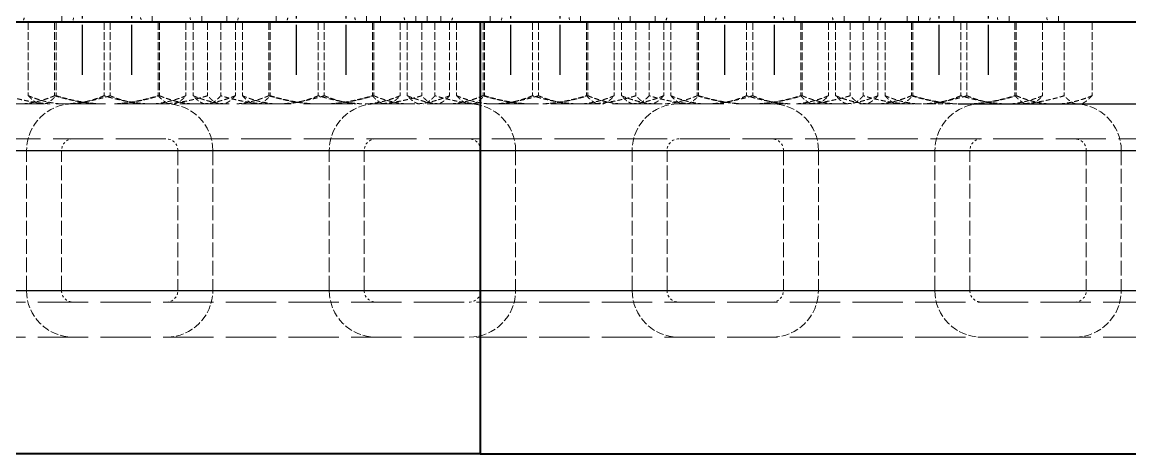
# Model space of a CAD drawing. Header units: millimetres. Extents: x 0 to 2375, y 0 to 3360.
# Drawn here: x 1010.89 to 1058.43, y 2673.03 to 2691.53 of the extents above; entities that cross this region are included whole.
import ezdxf

# ---------------------------------------------------------------- set-up
doc = ezdxf.new("R2010")
doc.units = ezdxf.units.MM
doc.linetypes.add('DPJA0641_Hot Stamping Coil$0$CHAIN', pattern=[0.3543, 0.2362, -0.0295, 0.0591, -0.0295])
doc.linetypes.add('DPJA0641_Hot Stamping Coil$0$DASHED', pattern=[0.2067, 0.1654, -0.0413])
for name, color, linetype, lineweight in [('DPJA0641_Hot Stamping Coil$0$가려진 것(ISO)', 2, 'DPJA0641_Hot Stamping Coil$0$DASHED', 18), ('DPJA0641_Hot Stamping Coil$0$가시적인 것(ISO)', 3, 'Continuous', 40), ('DPJA0641_Hot Stamping Coil$0$기호(ISO)', 5, 'Continuous', 25), ('DPJA0641_Hot Stamping Coil$0$중심선(ISO)', 1, 'Continuous', 25), ('DPJA0641_Hot Stamping Coil$0$치수(ISO)', 2, 'Continuous', 25)]:
    doc.layers.add(name, color=color, linetype=linetype, lineweight=lineweight)
doc.styles.add('DPJA0641_Hot Stamping Coil$0$치수 텍스트_PSTEK_POSCO', font='isocp.shx')
doc.dimstyles.new('DPJA0641_Hot Stamping Coil$0$치수_PSTEK_POSCO', dxfattribs={"dimscale": 3, "dimtxt": 2.5, "dimasz": 2.5, "dimexe": 2, "dimexo": 0.5, "dimgap": 1, "dimtad": 1, "dimrnd": 1e-08, "dimdsep": 46, "dimtxsty": 'DPJA0641_Hot Stamping Coil$0$치수 텍스트_PSTEK_POSCO', "dimcen": 0.09, "dimdle": 10, "dimclrd": 7, "dimclre": 7, "dimclrt": 2, "dimadec": 1, "dimazin": 2, "dimtfac": 1, "dimtmove": 0, "dimatfit": 3, "dimfxl": 0, "dimtolj": 1, "dimlwd": -1, "dimlwe": -1, "dimarcsym": 0})

# ---------------------------------------------------------------- blocks, each defined once
blk = doc.blocks.new('*D273')
at = {"layer": 'Defpoints', "color": 0}
for p in [(1115.545, 222.396), (1163.333, 222.396), (1049.564, 218.896)]:
    blk.add_point(p, dxfattribs=at)
at = {"layer": 'DPJA0641_Hot Stamping Coil$0$치수(ISO)', "color": 7}
for p, q in [((1163.333, 229.896), (1163.333, 265.662)), ((1117.045, 222.396), (1169.333, 222.396)), ((1163.333, 218.896), (1163.333, 222.396)), ((1051.064, 218.896), (1169.333, 218.896)), ((1163.333, 211.396), (1163.333, 203.896))]:
    blk.add_line(p, q, dxfattribs=at)
for points in [[(1162.083, 229.896), (1164.583, 229.896), (1163.333, 222.396)], [(1162.083, 211.396), (1164.583, 211.396), (1163.333, 218.896)]]:
    blk.add_solid(points, dxfattribs=at)
at = {"layer": 'DPJA0641_Hot Stamping Coil$0$치수(ISO)', "color": 2, "insert": (1156.583, 251.851), "char_height": 7.5, "attachment_point": 4, "rotation": 90, "style": 'DPJA0641_Hot Stamping Coil$0$치수 텍스트_PSTEK_POSCO'}
blk.add_mtext('\\A1;3.5', dxfattribs=at)
blk = doc.blocks.new('*D274')
at = {"layer": 'Defpoints', "color": 0}
for p in [(937.596, 216.896), (1139.656, 216.896), (928.845, 210.896)]:
    blk.add_point(p, dxfattribs=at)
at = {"layer": 'DPJA0641_Hot Stamping Coil$0$치수(ISO)', "color": 7}
for p, q in [((1139.656, 224.396), (1139.656, 256.057)), ((939.096, 216.896), (1145.656, 216.896)), ((1139.656, 210.896), (1139.656, 216.896)), ((930.345, 210.896), (1145.656, 210.896)), ((1139.656, 203.396), (1139.656, 195.896))]:
    blk.add_line(p, q, dxfattribs=at)
for points in [[(1138.406, 224.396), (1140.906, 224.396), (1139.656, 216.896)], [(1138.406, 203.396), (1140.906, 203.396), (1139.656, 210.896)]]:
    blk.add_solid(points, dxfattribs=at)
at = {"layer": 'DPJA0641_Hot Stamping Coil$0$치수(ISO)', "color": 2, "insert": (1132.906, 249.236), "char_height": 7.5, "attachment_point": 4, "rotation": 90, "style": 'DPJA0641_Hot Stamping Coil$0$치수 텍스트_PSTEK_POSCO'}
blk.add_mtext('\\A1;6', dxfattribs=at)
blk = doc.blocks.new('DPJA0641_Hot Stamping Coil')
at = {"layer": 'DPJA0641_Hot Stamping Coil$0$가려진 것(ISO)', "ltscale": 16.126431}
for p, q in [((1012.599, 222.396), (1012.599, 242.396)), ((1016.477, 222.396), (1016.477, 242.396)), ((1018.599, 222.396), (1018.599, 242.396)), ((1019.67, 222.396), (1019.67, 242.396)), ((1021.791, 222.396), (1021.791, 242.396)), ((1025.67, 222.396), (1025.67, 242.396)), ((1026.269, 222.396), (1026.269, 242.396)), ((1027.791, 222.396), (1027.791, 242.396)), ((1028.269, 222.396), (1028.269, 242.396)), ((1028.862, 222.396), (1028.862, 242.396)), ((1030.983, 222.396), (1030.983, 242.396)), ((1034.545, 242.396), (1034.545, 222.396)), ((1034.862, 222.396), (1034.862, 242.396)), ((1036.545, 242.396), (1036.545, 222.396)), ((1036.983, 222.396), (1036.983, 242.396)), ((1038.055, 222.396), (1038.055, 242.396)), ((1040.176, 222.396), (1040.176, 242.396)), ((1044.055, 222.396), (1044.055, 242.396)), ((1046.176, 222.396), (1046.176, 242.396)), ((1046.545, 242.396), (1046.545, 222.396)), ((1047.247, 222.396), (1047.247, 242.396)), ((1048.881, 222.396), (1048.881, 242.396)), ((1049.368, 222.396), (1049.368, 242.396)), ((1050.881, 222.396), (1050.881, 242.396)), ((1053.247, 222.396), (1053.247, 242.396)), ((1055.368, 222.396), (1055.368, 242.396))]:
    blk.add_line(p, q, dxfattribs=at)
at = {"layer": 'DPJA0641_Hot Stamping Coil$0$가려진 것(ISO)', "ltscale": 2.002111}
for p, q in [((1011.155, 222.396), (1011.155, 219.243)), ((1012.287, 222.396), (1012.287, 219.243)), ((1012.346, 222.396), (1012.346, 219.243)), ((1014.408, 222.396), (1014.408, 219.243)), ((1014.668, 222.396), (1014.668, 219.243)), ((1016.73, 222.396), (1016.73, 219.243)), ((1016.789, 222.396), (1016.789, 219.243)), ((1017.921, 222.396), (1017.921, 219.243)), ((1018.227, 222.396), (1018.227, 219.243)), ((1018.851, 222.396), (1018.851, 219.243)), ((1019.417, 222.396), (1019.417, 219.243)), ((1020.042, 222.396), (1020.042, 219.243)), ((1020.348, 222.396), (1020.348, 219.243)), ((1021.479, 222.396), (1021.479, 219.243)), ((1021.538, 222.396), (1021.538, 219.243)), ((1023.601, 222.396), (1023.601, 219.243)), ((1023.86, 222.396), (1023.86, 219.243)), ((1025.922, 222.396), (1025.922, 219.243)), ((1025.982, 222.396), (1025.982, 219.243)), ((1027.113, 222.396), (1027.113, 219.243)), ((1027.419, 222.396), (1027.419, 219.243)), ((1028.044, 222.396), (1028.044, 219.243)), ((1028.609, 222.396), (1028.609, 219.243)), ((1029.234, 222.396), (1029.234, 219.243)), ((1029.54, 222.396), (1029.54, 219.243)), ((1030.672, 222.396), (1030.672, 219.243)), ((1030.731, 222.396), (1030.731, 219.243)), ((1032.793, 222.396), (1032.793, 219.243)), ((1033.053, 222.396), (1033.053, 219.243)), ((1035.115, 222.396), (1035.115, 219.243)), ((1035.174, 222.396), (1035.174, 219.243)), ((1036.305, 222.396), (1036.305, 219.243)), ((1036.611, 222.396), (1036.611, 219.243)), ((1037.236, 222.396), (1037.236, 219.243)), ((1037.802, 222.396), (1037.802, 219.243)), ((1038.427, 222.396), (1038.427, 219.243)), ((1038.733, 222.396), (1038.733, 219.243)), ((1039.864, 222.396), (1039.864, 219.243)), ((1039.923, 222.396), (1039.923, 219.243)), ((1041.985, 222.396), (1041.985, 219.243)), ((1042.245, 222.396), (1042.245, 219.243)), ((1044.307, 222.396), (1044.307, 219.243)), ((1044.366, 222.396), (1044.366, 219.243)), ((1045.498, 222.396), (1045.498, 219.243)), ((1045.804, 222.396), (1045.804, 219.243)), ((1046.429, 222.396), (1046.429, 219.243)), ((1046.994, 222.396), (1046.994, 219.243)), ((1047.619, 222.396), (1047.619, 219.243)), ((1047.925, 222.396), (1047.925, 219.243)), ((1049.056, 222.396), (1049.056, 219.243)), ((1049.116, 222.396), (1049.116, 219.243)), ((1051.178, 222.396), (1051.178, 219.243)), ((1051.438, 222.396), (1051.438, 219.243)), ((1053.5, 222.396), (1053.5, 219.243)), ((1053.559, 222.396), (1053.559, 219.243)), ((1054.69, 222.396), (1054.69, 219.243)), ((1055.621, 222.396), (1055.621, 219.243)), ((1056.812, 222.396), (1056.812, 219.243))]:
    blk.add_line(p, q, dxfattribs=at)
at = {"layer": 'DPJA0641_Hot Stamping Coil$0$가려진 것(ISO)', "ltscale": 0.090988}
for p, q in [((1011.599, 218.896), (1011.474, 218.968)), ((1017.477, 218.896), (1017.602, 218.968)), ((1018.67, 218.896), (1018.546, 218.968)), ((1019.599, 218.896), (1019.723, 218.968)), ((1020.791, 218.896), (1020.667, 218.968)), ((1026.67, 218.896), (1026.794, 218.968)), ((1027.862, 218.896), (1027.738, 218.968)), ((1028.791, 218.896), (1028.915, 218.968)), ((1029.983, 218.896), (1029.859, 218.968)), ((1035.862, 218.896), (1035.986, 218.968)), ((1037.055, 218.896), (1036.93, 218.968)), ((1037.983, 218.896), (1038.108, 218.968)), ((1039.176, 218.896), (1039.052, 218.968)), ((1045.055, 218.896), (1045.179, 218.968)), ((1046.247, 218.896), (1046.123, 218.968)), ((1047.176, 218.896), (1047.3, 218.968)), ((1048.368, 218.896), (1048.244, 218.968)), ((1054.247, 218.896), (1054.371, 218.968)), ((1056.368, 218.896), (1056.493, 218.968))]:
    blk.add_line(p, q, dxfattribs=at)
at = {"layer": 'DPJA0641_Hot Stamping Coil$0$가려진 것(ISO)', "ltscale": 1.260405}
blk.add_line((1048.97, 218.896), (1050.93, 218.896), dxfattribs=at)
at = {"layer": 'DPJA0641_Hot Stamping Coil$0$가려진 것(ISO)', "ltscale": 0.457733}
for p, q in [((1051.626, 218.896), (1050.93, 218.896)), ((1054.188, 218.896), (1054.002, 218.896))]:
    blk.add_line(p, q, dxfattribs=at)
at = {"layer": 'DPJA0641_Hot Stamping Coil$0$가려진 것(ISO)', "ltscale": 2.200903}
blk.add_line((1051.626, 218.896), (1054.002, 218.896), dxfattribs=at)
at = {"layer": 'DPJA0641_Hot Stamping Coil$0$가려진 것(ISO)', "ltscale": 0.435537}
blk.add_line((1054.188, 218.896), (1054.247, 218.896), dxfattribs=at)
at = {"layer": 'DPJA0641_Hot Stamping Coil$0$가려진 것(ISO)', "color": 1, "ltscale": 3.809293}
for p, q in [((1011.08, 210.896), (1011.08, 216.896)), ((1012.58, 210.896), (1012.58, 216.896)), ((1017.576, 216.896), (1017.576, 210.896)), ((1019.076, 216.896), (1019.076, 210.896)), ((1024.074, 210.896), (1024.074, 216.896)), ((1025.574, 210.896), (1025.574, 216.896)), ((1030.571, 216.896), (1030.571, 210.896)), ((1032.071, 216.896), (1032.071, 210.896)), ((1037.07, 210.896), (1037.07, 216.896)), ((1038.57, 210.896), (1038.57, 216.896)), ((1043.568, 216.896), (1043.568, 210.896)), ((1045.068, 216.896), (1045.068, 210.896)), ((1050.066, 210.896), (1050.066, 216.896)), ((1051.566, 210.896), (1051.566, 216.896)), ((1056.565, 216.896), (1056.565, 210.896)), ((1058.065, 216.896), (1058.065, 210.896))]:
    blk.add_line(p, q, dxfattribs=at)
at = {"layer": 'DPJA0641_Hot Stamping Coil$0$가려진 것(ISO)', "ltscale": 0.199359}
for centre, start, end in [((1010.777, 222.596), 270, 0), ((1012.899, 222.596), 270, 0), ((1016.177, 222.596), 180, 270), ((1018.299, 222.596), 180, 270), ((1019.97, 222.596), 270, 0), ((1022.091, 222.596), 270, 0), ((1025.37, 222.596), 180, 270), ((1027.491, 222.596), 180, 270), ((1029.162, 222.596), 270, 0), ((1031.283, 222.596), 270, 0), ((1034.562, 222.596), 180, 270), ((1036.683, 222.596), 180, 270), ((1038.355, 222.596), 270, 0), ((1040.476, 222.596), 270, 0), ((1043.755, 222.596), 180, 270), ((1045.876, 222.596), 180, 270), ((1047.547, 222.596), 270, 0), ((1049.668, 222.596), 270, 0), ((1052.947, 222.596), 180, 270), ((1055.068, 222.596), 180, 270)]:
    blk.add_arc(centre, 0.2, start, end, dxfattribs=at)
at = {"layer": 'DPJA0641_Hot Stamping Coil$0$가려진 것(ISO)', "color": 1, "ltscale": 1.994494}
for centre, start, end in [((1013.08, 216.896), 90, 180), ((1017.076, 216.896), 0, 90), ((1026.074, 216.896), 90, 180), ((1030.071, 216.896), 0, 90), ((1039.07, 216.896), 90, 180), ((1043.068, 216.896), 0, 90), ((1052.066, 216.896), 90, 180), ((1056.065, 216.896), 0, 90), ((1013.08, 210.896), 180, 270), ((1017.076, 210.896), 270, 0), ((1026.074, 210.896), 180, 270), ((1030.071, 210.896), 270, 0), ((1039.07, 210.896), 180, 270), ((1043.068, 210.896), 270, 0), ((1052.066, 210.896), 180, 270), ((1056.065, 210.896), 270, 0)]:
    blk.add_arc(centre, 2, start, end, dxfattribs=at)
at = {"layer": 'DPJA0641_Hot Stamping Coil$0$가려진 것(ISO)', "color": 1, "ltscale": 0.498548}
for centre, start, end in [((1013.08, 216.896), 90, 180), ((1017.076, 216.896), 0, 90), ((1026.074, 216.896), 90, 180), ((1030.071, 216.896), 0, 90), ((1039.07, 216.896), 90, 180), ((1043.068, 216.896), 0, 90), ((1052.066, 216.896), 90, 180), ((1056.065, 216.896), 0, 90), ((1013.08, 210.896), 180, 270), ((1017.076, 210.896), 270, 0), ((1026.074, 210.896), 180, 270), ((1030.071, 210.896), 270, 0), ((1039.07, 210.896), 180, 270), ((1043.068, 210.896), 270, 0), ((1052.066, 210.896), 180, 270), ((1056.065, 210.896), 270, 0)]:
    blk.add_arc(centre, 0.5, start, end, dxfattribs=at)
at = {"layer": 'DPJA0641_Hot Stamping Coil$0$가려진 것(ISO)', "ltscale": 1.253525}
for points in [[(1012.098, 218.896), (1011.227, 218.943), (1010.225, 219.243)], [(1010.915, 218.896), (1011.553, 218.943), (1012.287, 219.243)], [(1011.155, 219.243), (1011.424, 218.943), (1011.657, 218.896)], [(1012.527, 218.896), (1011.889, 218.943), (1011.155, 219.243)], [(1011.844, 218.896), (1012.078, 218.943), (1012.346, 219.243)], [(1012.287, 219.243), (1013.289, 218.943), (1014.16, 218.896)], [(1012.346, 219.243), (1013.348, 218.943), (1014.219, 218.896)], [(1014.668, 219.243), (1013.666, 218.943), (1012.795, 218.896)], [(1014.408, 219.243), (1013.675, 218.943), (1013.037, 218.896)], [(1016.282, 218.896), (1015.41, 218.943), (1014.408, 219.243)], [(1016.039, 218.896), (1015.401, 218.943), (1014.668, 219.243)], [(1014.857, 218.896), (1015.728, 218.943), (1016.73, 219.243)], [(1014.916, 218.896), (1015.787, 218.943), (1016.789, 219.243)], [(1017.921, 219.243), (1017.187, 218.943), (1016.549, 218.896)], [(1016.73, 219.243), (1016.999, 218.943), (1017.232, 218.896)], [(1016.789, 219.243), (1017.523, 218.943), (1018.161, 218.896)], [(1018.851, 219.243), (1017.849, 218.943), (1016.978, 218.896)], [(1017.419, 218.896), (1017.652, 218.943), (1017.921, 219.243)], [(1018.728, 218.896), (1018.495, 218.943), (1018.227, 219.243)], [(1018.227, 219.243), (1018.96, 218.943), (1019.598, 218.896)], [(1018.671, 218.896), (1019.308, 218.943), (1020.042, 219.243)], [(1019.353, 218.896), (1019.12, 218.943), (1018.851, 219.243)], [(1019.417, 219.243), (1019.149, 218.943), (1018.915, 218.896)], [(1021.29, 218.896), (1020.419, 218.943), (1019.417, 219.243)], [(1020.042, 219.243), (1019.773, 218.943), (1019.54, 218.896)], [(1020.108, 218.896), (1020.746, 218.943), (1021.479, 219.243)], [(1020.348, 219.243), (1020.616, 218.943), (1020.85, 218.896)], [(1021.719, 218.896), (1021.081, 218.943), (1020.348, 219.243)], [(1021.036, 218.896), (1021.27, 218.943), (1021.538, 219.243)], [(1021.479, 219.243), (1022.481, 218.943), (1023.353, 218.896)], [(1021.538, 219.243), (1022.54, 218.943), (1023.412, 218.896)], [(1023.86, 219.243), (1022.858, 218.943), (1021.987, 218.896)], [(1023.601, 219.243), (1022.867, 218.943), (1022.229, 218.896)], [(1025.474, 218.896), (1024.603, 218.943), (1023.601, 219.243)], [(1025.232, 218.896), (1024.594, 218.943), (1023.86, 219.243)], [(1024.049, 218.896), (1024.92, 218.943), (1025.922, 219.243)], [(1024.108, 218.896), (1024.98, 218.943), (1025.982, 219.243)], [(1027.113, 219.243), (1026.38, 218.943), (1025.742, 218.896)], [(1025.922, 219.243), (1026.191, 218.943), (1026.424, 218.896)], [(1025.982, 219.243), (1026.715, 218.943), (1027.353, 218.896)], [(1028.044, 219.243), (1027.042, 218.943), (1026.17, 218.896)], [(1026.611, 218.896), (1026.845, 218.943), (1027.113, 219.243)], [(1027.921, 218.896), (1027.687, 218.943), (1027.419, 219.243)], [(1027.419, 219.243), (1028.152, 218.943), (1028.79, 218.896)], [(1027.863, 218.896), (1028.501, 218.943), (1029.234, 219.243)], [(1028.546, 218.896), (1028.312, 218.943), (1028.044, 219.243)], [(1028.609, 219.243), (1028.341, 218.943), (1028.108, 218.896)], [(1030.483, 218.896), (1029.612, 218.943), (1028.609, 219.243)], [(1029.234, 219.243), (1028.966, 218.943), (1028.732, 218.896)], [(1029.3, 218.896), (1029.938, 218.943), (1030.672, 219.243)], [(1029.54, 219.243), (1029.809, 218.943), (1030.042, 218.896)], [(1030.912, 218.896), (1030.274, 218.943), (1029.54, 219.243)], [(1030.229, 218.896), (1030.462, 218.943), (1030.731, 219.243)], [(1030.672, 219.243), (1031.674, 218.943), (1032.545, 218.896)], [(1030.731, 219.243), (1031.733, 218.943), (1032.604, 218.896)], [(1033.053, 219.243), (1032.051, 218.943), (1031.179, 218.896)], [(1032.793, 219.243), (1032.059, 218.943), (1031.422, 218.896)], [(1034.666, 218.896), (1033.795, 218.943), (1032.793, 219.243)], [(1034.424, 218.896), (1033.786, 218.943), (1033.053, 219.243)], [(1033.242, 218.896), (1034.113, 218.943), (1035.115, 219.243)], [(1033.301, 218.896), (1034.172, 218.943), (1035.174, 219.243)], [(1036.305, 219.243), (1035.572, 218.943), (1034.934, 218.896)], [(1035.115, 219.243), (1035.383, 218.943), (1035.617, 218.896)], [(1035.174, 219.243), (1035.908, 218.943), (1036.545, 218.896)], [(1037.236, 219.243), (1036.234, 218.943), (1035.363, 218.896)], [(1035.803, 218.896), (1036.037, 218.943), (1036.305, 219.243)], [(1037.113, 218.896), (1036.88, 218.943), (1036.611, 219.243)], [(1036.611, 219.243), (1037.345, 218.943), (1037.983, 218.896)], [(1037.055, 218.896), (1037.693, 218.943), (1038.427, 219.243)], [(1037.738, 218.896), (1037.505, 218.943), (1037.236, 219.243)], [(1037.802, 219.243), (1037.533, 218.943), (1037.3, 218.896)], [(1039.675, 218.896), (1038.804, 218.943), (1037.802, 219.243)], [(1038.427, 219.243), (1038.158, 218.943), (1037.925, 218.896)], [(1038.493, 218.896), (1039.13, 218.943), (1039.864, 219.243)], [(1038.733, 219.243), (1039.001, 218.943), (1039.235, 218.896)], [(1040.104, 218.896), (1039.466, 218.943), (1038.733, 219.243)], [(1039.421, 218.896), (1039.655, 218.943), (1039.923, 219.243)], [(1039.864, 219.243), (1040.866, 218.943), (1041.737, 218.896)], [(1039.923, 219.243), (1040.925, 218.943), (1041.797, 218.896)], [(1042.245, 219.243), (1041.243, 218.943), (1040.372, 218.896)], [(1041.985, 219.243), (1041.252, 218.943), (1040.614, 218.896)], [(1043.859, 218.896), (1042.987, 218.943), (1041.985, 219.243)], [(1043.617, 218.896), (1042.979, 218.943), (1042.245, 219.243)], [(1042.434, 218.896), (1043.305, 218.943), (1044.307, 219.243)], [(1042.493, 218.896), (1043.364, 218.943), (1044.366, 219.243)], [(1045.498, 219.243), (1044.764, 218.943), (1044.126, 218.896)], [(1044.307, 219.243), (1044.576, 218.943), (1044.809, 218.896)], [(1044.366, 219.243), (1045.1, 218.943), (1045.738, 218.896)], [(1046.429, 219.243), (1045.427, 218.943), (1044.555, 218.896)], [(1044.996, 218.896), (1045.229, 218.943), (1045.498, 219.243)], [(1046.306, 218.896), (1046.072, 218.943), (1045.804, 219.243)], [(1045.804, 219.243), (1046.537, 218.943), (1047.175, 218.896)], [(1046.248, 218.896), (1046.886, 218.943), (1047.619, 219.243)], [(1046.931, 218.896), (1046.697, 218.943), (1046.429, 219.243)], [(1046.994, 219.243), (1046.726, 218.943), (1046.492, 218.896)], [(1048.868, 218.896), (1047.996, 218.943), (1046.994, 219.243)], [(1047.619, 219.243), (1047.351, 218.943), (1047.117, 218.896)], [(1047.685, 218.896), (1048.323, 218.943), (1049.056, 219.243)], [(1047.925, 219.243), (1048.194, 218.943), (1048.427, 218.896)], [(1049.296, 218.896), (1048.659, 218.943), (1047.925, 219.243)], [(1048.614, 218.896), (1048.847, 218.943), (1049.116, 219.243)], [(1049.056, 219.243), (1050.058, 218.943), (1050.93, 218.896)], [(1049.116, 219.243), (1050.118, 218.943), (1050.989, 218.896)], [(1051.438, 219.243), (1050.435, 218.943), (1049.564, 218.896)], [(1051.178, 219.243), (1050.444, 218.943), (1049.806, 218.896)], [(1053.051, 218.896), (1052.18, 218.943), (1051.178, 219.243)], [(1052.809, 218.896), (1052.171, 218.943), (1051.438, 219.243)], [(1051.626, 218.896), (1052.498, 218.943), (1053.5, 219.243)], [(1051.685, 218.896), (1052.557, 218.943), (1053.559, 219.243)], [(1054.69, 219.243), (1053.957, 218.943), (1053.319, 218.896)], [(1053.5, 219.243), (1053.768, 218.943), (1054.002, 218.896)], [(1053.559, 219.243), (1054.292, 218.943), (1054.93, 218.896)], [(1055.621, 219.243), (1054.619, 218.943), (1053.748, 218.896)], [(1054.188, 218.896), (1054.422, 218.943), (1054.69, 219.243)], [(1055.44, 218.896), (1056.078, 218.943), (1056.812, 219.243)], [(1056.123, 218.896), (1055.889, 218.943), (1055.621, 219.243)], [(1056.812, 219.243), (1056.543, 218.943), (1056.31, 218.896)]]:
    blk.add_rational_spline(points, [1, 1.02644186739, 1], degree=2, dxfattribs=at)
at = {"layer": 'DPJA0641_Hot Stamping Coil$0$가려진 것(ISO)', "color": 1, "ltscale": 12.83706}
blk.add_open_spline([(1048.968, 218.896), (1039.623, 218.896), (1029.127, 218.896), (1009.637, 218.896), (1001.025, 218.896), (976.982, 218.896), (961.06, 218.896), (932.671, 218.896), (920.157, 218.896), (891.795, 218.896), (876.429, 218.896), (860.031, 218.896), (857.056, 218.896), (854.202, 218.896)], degree=3, knots=[-481.513342, -481.513342, -481.513342, -481.513342, -477.697922, -477.697922, -474.928248, -474.928248, -470.186197, -470.186197, -466.400256, -466.400256, -461.221065, -461.221065, -460.021311, -460.021311, -460.021311, -460.021311], dxfattribs=at)
at = {"layer": 'DPJA0641_Hot Stamping Coil$0$가려진 것(ISO)', "color": 1, "ltscale": 12.803759}
blk.add_open_spline([(1095.059, 218.896), (1095.059, 218.896), (1094.716, 218.896), (1092.919, 218.896), (1090.904, 218.896), (1085.139, 218.896), (1081.389, 218.896), (1071.828, 218.896), (1065.845, 218.896), (1057.475, 218.896), (1055.881, 218.896), (1054.246, 218.896)], degree=3, knots=[-493.364464, -493.364464, -493.364464, -493.364464, -491.640389, -491.640389, -488.839346, -488.839346, -486.038304, -486.038304, -482.951442, -482.951442, -482.249501, -482.249501, -482.249501, -482.249501], dxfattribs=at)
at = {"layer": 'DPJA0641_Hot Stamping Coil$0$가려진 것(ISO)', "color": 1, "ltscale": 13.012316}
for points, knots in [([(1095.059, 217.396), (1095.059, 217.396), (1094.716, 217.396), (1092.919, 217.396), (1090.904, 217.396), (1085.139, 217.396), (1081.389, 217.396), (1071.828, 217.396), (1065.845, 217.396), (1047.421, 217.396), (1033.384, 217.396), (1009.637, 217.396), (1001.025, 217.396), (976.982, 217.396), (961.06, 217.396), (932.671, 217.396), (920.157, 217.396), (891.795, 217.396), (876.429, 217.396), (856.116, 217.396), (849.681, 217.396), (834.151, 217.396), (826.373, 217.396), (816.746, 217.396), (814.033, 217.396), (812.688, 217.396), (812.531, 217.396), (812.533, 217.396)], [-493.364464, -493.364464, -493.364464, -493.364464, -491.640389, -491.640389, -488.839346, -488.839346, -486.038304, -486.038304, -482.951442, -482.951442, -477.697922, -477.697922, -474.928248, -474.928248, -470.186197, -470.186197, -466.400256, -466.400256, -461.221065, -461.221065, -458.498449, -458.498449, -453.86291, -453.86291, -450.13095, -450.13095, -448.986888, -448.986888, -448.986888, -448.986888]), ([(812.533, 210.396), (812.531, 210.396), (812.688, 210.396), (814.033, 210.396), (816.746, 210.396), (826.373, 210.396), (834.151, 210.396), (849.681, 210.396), (856.116, 210.396), (876.429, 210.396), (891.795, 210.396), (920.157, 210.396), (932.671, 210.396), (961.06, 210.396), (976.982, 210.396), (1001.025, 210.396), (1009.637, 210.396), (1033.384, 210.396), (1047.421, 210.396), (1065.845, 210.396), (1071.828, 210.396), (1081.389, 210.396), (1085.139, 210.396), (1090.904, 210.396), (1092.919, 210.396), (1094.716, 210.396), (1095.059, 210.396), (1095.059, 210.396)], [448.986888, 448.986888, 448.986888, 448.986888, 450.13095, 450.13095, 453.86291, 453.86291, 458.498449, 458.498449, 461.221065, 461.221065, 466.400256, 466.400256, 470.186197, 470.186197, 474.928248, 474.928248, 477.697922, 477.697922, 482.951442, 482.951442, 486.038304, 486.038304, 488.839346, 488.839346, 491.640389, 491.640389, 493.364464, 493.364464, 493.364464, 493.364464]), ([(812.533, 208.896), (812.531, 208.896), (812.688, 208.896), (814.033, 208.896), (816.746, 208.896), (826.373, 208.896), (834.151, 208.896), (849.681, 208.896), (856.116, 208.896), (876.429, 208.896), (891.795, 208.896), (920.157, 208.896), (932.671, 208.896), (961.06, 208.896), (976.982, 208.896), (1001.025, 208.896), (1009.637, 208.896), (1033.384, 208.896), (1047.421, 208.896), (1065.845, 208.896), (1071.828, 208.896), (1081.389, 208.896), (1085.139, 208.896), (1090.904, 208.896), (1092.919, 208.896), (1094.716, 208.896), (1095.059, 208.896), (1095.059, 208.896)], [448.986888, 448.986888, 448.986888, 448.986888, 450.13095, 450.13095, 453.86291, 453.86291, 458.498449, 458.498449, 461.221065, 461.221065, 466.400256, 466.400256, 470.186197, 470.186197, 474.928248, 474.928248, 477.697922, 477.697922, 482.951442, 482.951442, 486.038304, 486.038304, 488.839346, 488.839346, 491.640389, 491.640389, 493.364464, 493.364464, 493.364464, 493.364464])]:
    blk.add_open_spline(points, degree=3, knots=knots, dxfattribs=at)
at = {"layer": 'DPJA0641_Hot Stamping Coil$0$가시적인 것(ISO)'}
blk.add_line((1115.545, 222.396), (785.545, 222.396), dxfattribs=at)
at = {"layer": 'DPJA0641_Hot Stamping Coil$0$가시적인 것(ISO)', "color": 8}
for p, q in [((1030.545, 222.396), (870.545, 222.396)), ((1030.545, 222.396), (1030.545, 203.896)), ((1030.545, 203.896), (870.545, 203.896)), ((1030.545, 203.896), (1115.545, 203.896))]:
    blk.add_line(p, q, dxfattribs=at)
at = {"layer": 'DPJA0641_Hot Stamping Coil$0$기호(ISO)', "color": 7}
blk.add_line((1015.806, 203.896), (878.045, 203.896), dxfattribs=at)
at = {"layer": 'DPJA0641_Hot Stamping Coil$0$중심선(ISO)', "linetype": 'DPJA0641_Hot Stamping Coil$0$CHAIN', "ltscale": 9.07476}
for p, q in [((1013.477, 220.146), (1013.477, 244.646)), ((1015.599, 220.146), (1015.599, 244.646)), ((1022.67, 220.146), (1022.67, 244.646)), ((1024.791, 220.146), (1024.791, 244.646)), ((1031.862, 220.146), (1031.862, 244.646)), ((1033.983, 220.146), (1033.983, 244.646)), ((1041.055, 220.146), (1041.055, 244.646)), ((1043.176, 220.146), (1043.176, 244.646)), ((1050.247, 220.146), (1050.247, 244.646)), ((1052.368, 220.146), (1052.368, 244.646))]:
    blk.add_line(p, q, dxfattribs=at)
at = {"layer": 'DPJA0641_Hot Stamping Coil$0$치수(ISO)', "color": 7}
for base, p1, p2, picture, middle in [((1163.333, 222.396), (1049.564, 218.896), (1115.545, 222.396), '*D273', (1163.333, 257.256)), ((1139.656, 216.896), (928.845, 210.896), (937.596, 216.896), '*D274', (1139.656, 251.146))]:
    dim = blk.add_linear_dim(base=base, p1=p1, p2=p2, angle=90, dimstyle='DPJA0641_Hot Stamping Coil$0$치수_PSTEK_POSCO', override={"dimdec": 2, "dimtp": 0, "dimtm": 0, "dimtdec": 2, "dimtofl": 1, "dimatfit": 1}, dxfattribs=at)
    dim.commit()
    dim.dimension.update_dxf_attribs({"geometry": picture, "text_midpoint": middle, "dimtype": 128})

msp = doc.modelspace()

# ---------------------------------------------------------------- block references
msp.add_blockref('DPJA0641_Hot Stamping Coil', (0, 2469.13))

doc.saveas('drawing.dxf')
